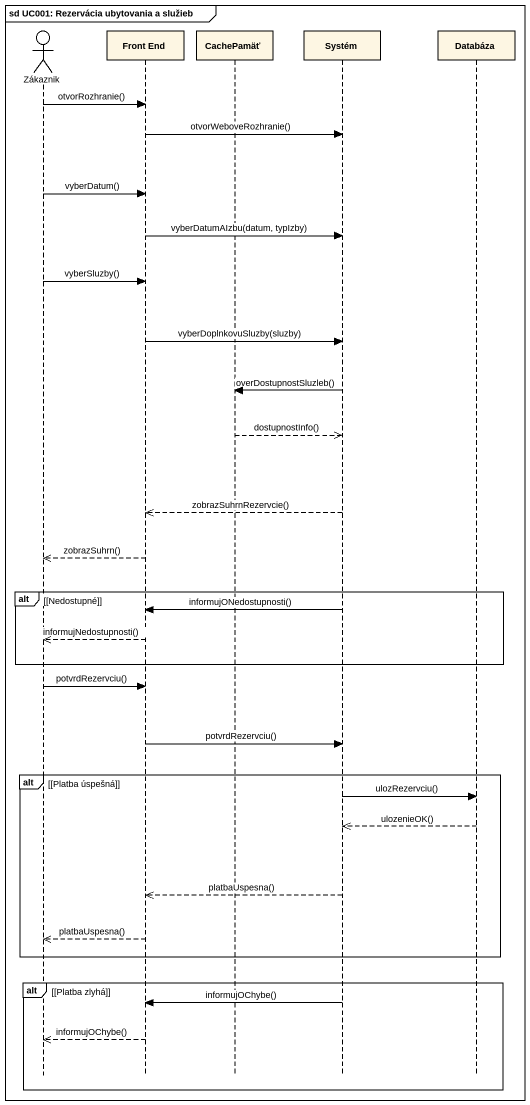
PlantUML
@startuml
mainframe sd UC001: Rezervácia ubytovania a služieb
hide footbox
actor Zákaznik
participant "Front End" as Front_End
participant CachePamäť
participant Systém
participant Databáza

Zákaznik -> Front_End : otvorRozhranie()
Front_End -> Systém : otvorWeboveRozhranie()
Zákaznik -> Front_End : vyberDatum()
Front_End -> Systém : vyberDatumAIzbu(datum, typIzby)
Zákaznik -> Front_End : vyberSluzby()
Front_End -> Systém : vyberDoplnkovuSluzby(sluzby)
Systém -> CachePamäť : overDostupnostSluzleb()
CachePamäť -->> Systém : dostupnostInfo()
Systém -->> Front_End : zobrazSuhrnRezervcie()
Front_End -->> Zákaznik : zobrazSuhrn()
alt [Nedostupné]
  Systém -> Front_End : informujONedostupnosti()
  Front_End -->> Zákaznik : informujNedostupnosti()
end
Zákaznik -> Front_End : potvrdRezervciu()
Front_End -> Systém : potvrdRezervciu()
alt [Platba úspešná]
  Systém -> Databáza : ulozRezervciu()
  Databáza -->> Systém : ulozenieOK()
  Systém -->> Front_End : platbaUspesna()
  Front_End -->> Zákaznik : platbaUspesna()
end
alt [Platba zlyhá]
  Systém -> Front_End : informujOChybe()
  Front_End -->> Zákaznik : informujOChybe()
end
@enduml
